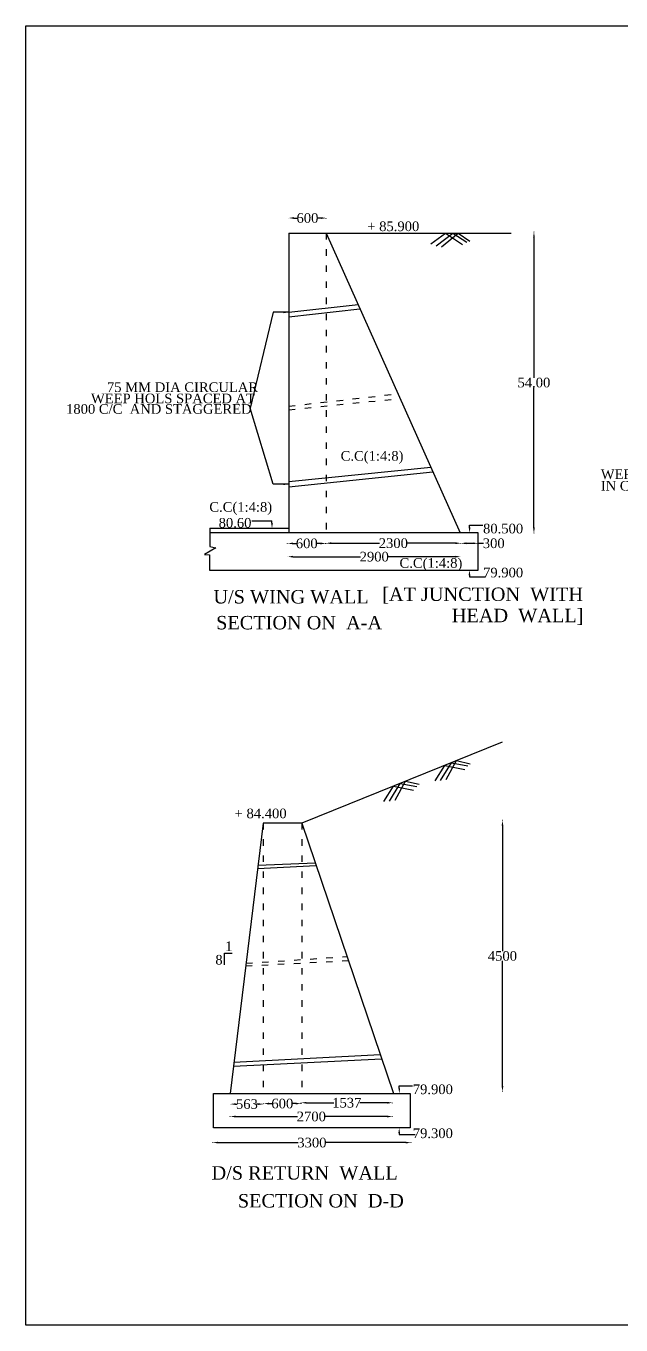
# Model space of a CAD drawing. Header units: millimetres. Extents: x -790 to 31614, y -268 to 23943.
# Drawn here: x -790 to 10303, y -268 to 23943 of the extents above; entities that cross this region are included whole.
import ezdxf

# ---------------------------------------------------------------- set-up
doc = ezdxf.new("R2010")
doc.units = ezdxf.units.MM
doc.header["$MEASUREMENT"] = 0
doc.linetypes.add('ACAD_ISO03W100', pattern=[30, 12, -18])
for name, color, linetype in [('DIM', 5, 'Continuous'), ('DO LINE', 3, 'Continuous'), ('DWG.LINE', 10, 'Continuous'), ('HATCH', 2, 'Continuous'), ('TEXT', 7, 'Continuous')]:
    doc.layers.add(name, color=color, linetype=linetype)
doc.layers.add('TITLE', color=7, linetype='Continuous', lineweight=30)
doc.styles.get("Standard").update_dxf_attribs({"font": 'TIMES.TTF', "height": 180})
doc.dimstyles.get("Standard").update_dxf_attribs({"dimtxt": 180, "dimasz": 100, "dimexe": 0.18, "dimexo": 0.0625, "dimgap": 0.09, "dimtad": 0, "dimtih": 1, "dimtoh": 1, "dimdec": 0, "dimzin": 0, "dimdsep": 46, "dimtxsty": 'Standard', "dimcen": 300, "dimclre": 256, "dimclrt": 4, "dimadec": 0, "dimazin": 0, "dimtfac": 1, "dimtdec": 0, "dimtofl": 0, "dimtmove": 0, "dimatfit": 3, "dimfxl": 5, "dimfxlon": 1, "dimtolj": 1, "dimtzin": 0, "dimarcsym": 0})

# ---------------------------------------------------------------- blocks, each defined once
blk = doc.blocks.new('*D3')
at = {"layer": 'Defpoints', "color": 0, "linetype": 'ByBlock', "ltscale": 0.2}
for p in [(4807, 20363), (4107, 20080), (4807, 20079)]:
    blk.add_point(p, dxfattribs=at)
at = {"layer": 'DIM', "lineweight": -2, "ltscale": 0.2}
blk.add_line((4107, 20359), (4107, 20364), dxfattribs=at)
at = {"layer": 'DIM', "color": 0, "linetype": 'ByBlock', "lineweight": -2, "ltscale": 0.2}
for p, q in [((4207, 20364), (4268, 20364)), ((4707, 20363), (4646, 20363))]:
    blk.add_line(p, q, dxfattribs=at)
at = {"layer": 'DIM', "linetype": 'ByBlock', "lineweight": -2, "ltscale": 0.2}
blk.add_line((4807, 20358), (4807, 20363), dxfattribs=at)
at = {"layer": 'DIM', "color": 0, "linetype": 'ByBlock', "ltscale": 0.2}
for points in [[(4207, 20381), (4207, 20347), (4107, 20364)], [(4707, 20380), (4707, 20346), (4807, 20363)]]:
    blk.add_solid(points, dxfattribs=at)
at = {"layer": 'DIM', "color": 4, "linetype": 'ByBlock', "ltscale": 0.2, "insert": (4457, 20364), "char_height": 180, "attachment_point": 5}
blk.add_mtext('\\A1;600', dxfattribs=at)
blk = doc.blocks.new('*D4')
at = {"layer": 'Defpoints', "color": 0, "linetype": 'ByBlock', "ltscale": 0.2}
for p in [(8740, 20102), (8679, 14490), (8740, 14490)]:
    blk.add_point(p, dxfattribs=at)
at = {"layer": 'DIM', "lineweight": -2, "ltscale": 0.2}
blk.add_line((8684, 20102), (8679, 20102), dxfattribs=at)
at = {"layer": 'DIM', "color": 0, "linetype": 'ByBlock', "lineweight": -2, "ltscale": 0.2}
for p, q in [((8679, 20002), (8679, 17388)), ((8679, 14590), (8679, 17204))]:
    blk.add_line(p, q, dxfattribs=at)
at = {"layer": 'DIM', "linetype": 'ByBlock', "lineweight": -2, "ltscale": 0.2}
blk.add_line((8684, 14490), (8679, 14490), dxfattribs=at)
at = {"layer": 'DIM', "color": 0, "linetype": 'ByBlock', "ltscale": 0.2}
for points in [[(8663, 20002), (8696, 20002), (8679, 20102)], [(8663, 14590), (8696, 14590), (8679, 14490)]]:
    blk.add_solid(points, dxfattribs=at)
at = {"layer": 'DIM', "color": 4, "linetype": 'ByBlock', "ltscale": 0.2, "insert": (8679, 17296), "char_height": 180, "attachment_point": 5}
blk.add_mtext('\\A1;54.00', dxfattribs=at)
blk = doc.blocks.new('*D5')
at = {"layer": 'Defpoints', "color": 0, "linetype": 'ByBlock', "ltscale": 0.2}
for p in [(4087, 14286), (4800, 14299), (4800, 14286)]:
    blk.add_point(p, dxfattribs=at)
at = {"layer": 'DIM', "lineweight": -2, "ltscale": 0.2}
blk.add_line((4087, 14294), (4087, 14299), dxfattribs=at)
at = {"layer": 'DIM', "color": 0, "linetype": 'ByBlock', "lineweight": -2, "ltscale": 0.2}
for p, q in [((4187, 14299), (4255, 14299)), ((4700, 14299), (4633, 14299))]:
    blk.add_line(p, q, dxfattribs=at)
at = {"layer": 'DIM', "linetype": 'ByBlock', "lineweight": -2, "ltscale": 0.2}
blk.add_line((4800, 14294), (4800, 14299), dxfattribs=at)
at = {"layer": 'DIM', "color": 0, "linetype": 'ByBlock', "ltscale": 0.2}
for points in [[(4187, 14316), (4187, 14282), (4087, 14299)], [(4700, 14316), (4700, 14282), (4800, 14299)]]:
    blk.add_solid(points, dxfattribs=at)
at = {"layer": 'DIM', "color": 4, "linetype": 'ByBlock', "ltscale": 0.2, "insert": (4444, 14299), "char_height": 180, "attachment_point": 5}
blk.add_mtext('\\A1;600', dxfattribs=at)
blk = doc.blocks.new('*D6')
at = {"layer": 'Defpoints', "color": 0, "linetype": 'ByBlock', "ltscale": 0.2}
for p in [(4800, 14299), (7316, 14303), (7316, 14299)]:
    blk.add_point(p, dxfattribs=at)
at = {"layer": 'DIM', "lineweight": -2, "ltscale": 0.2}
blk.add_line((4800, 14299), (4800, 14303), dxfattribs=at)
at = {"layer": 'DIM', "color": 0, "linetype": 'ByBlock', "lineweight": -2, "ltscale": 0.2}
for p, q in [((4900, 14303), (5800, 14303)), ((7216, 14303), (6317, 14303))]:
    blk.add_line(p, q, dxfattribs=at)
at = {"layer": 'DIM', "linetype": 'ByBlock', "lineweight": -2, "ltscale": 0.2}
blk.add_line((7316, 14299), (7316, 14303), dxfattribs=at)
at = {"layer": 'DIM', "color": 0, "linetype": 'ByBlock', "ltscale": 0.2}
for points in [[(4900, 14320), (4900, 14286), (4800, 14303)], [(7216, 14320), (7216, 14286), (7316, 14303)]]:
    blk.add_solid(points, dxfattribs=at)
at = {"layer": 'DIM', "color": 4, "linetype": 'ByBlock', "ltscale": 0.2, "insert": (6058, 14303), "char_height": 180, "attachment_point": 5}
blk.add_mtext('\\A1;2300', dxfattribs=at)
blk = doc.blocks.new('*D7')
at = {"layer": 'Defpoints', "color": 0, "linetype": 'ByBlock', "ltscale": 0.2}
for p in [(7316, 14301), (7641, 14301), (7641, 14301)]:
    blk.add_point(p, dxfattribs=at)
at = {"layer": 'DIM', "lineweight": -2, "ltscale": 0.2}
blk.add_line((7316, 14301), (7316, 14301), dxfattribs=at)
at = {"layer": 'DIM', "color": 0, "linetype": 'ByBlock', "lineweight": -2, "ltscale": 0.2}
for p, q in [((7416, 14301), (7541, 14301)), ((7641, 14301), (7741, 14301))]:
    blk.add_line(p, q, dxfattribs=at)
at = {"layer": 'DIM', "linetype": 'ByBlock', "lineweight": -2, "ltscale": 0.2}
blk.add_line((7641, 14301), (7641, 14301), dxfattribs=at)
at = {"layer": 'DIM', "color": 0, "linetype": 'ByBlock', "ltscale": 0.2}
for points in [[(7416, 14318), (7416, 14285), (7316, 14301)], [(7541, 14318), (7541, 14285), (7641, 14301)]]:
    blk.add_solid(points, dxfattribs=at)
at = {"layer": 'DIM', "color": 4, "linetype": 'ByBlock', "ltscale": 0.2, "insert": (7930, 14301), "char_height": 180, "attachment_point": 5}
blk.add_mtext('\\A1;300', dxfattribs=at)
blk = doc.blocks.new('*D8')
at = {"layer": 'Defpoints', "color": 0, "linetype": 'ByBlock', "ltscale": 0.2}
for p in [(7312, 14052), (4090, 14034), (7312, 14034)]:
    blk.add_point(p, dxfattribs=at)
at = {"layer": 'DIM', "lineweight": -2, "ltscale": 0.2}
blk.add_line((4090, 14047), (4090, 14052), dxfattribs=at)
at = {"layer": 'DIM', "color": 0, "linetype": 'ByBlock', "lineweight": -2, "ltscale": 0.2}
for p, q in [((4190, 14052), (5443, 14052)), ((7212, 14052), (5960, 14052))]:
    blk.add_line(p, q, dxfattribs=at)
at = {"layer": 'DIM', "linetype": 'ByBlock', "lineweight": -2, "ltscale": 0.2}
blk.add_line((7312, 14047), (7312, 14052), dxfattribs=at)
at = {"layer": 'DIM', "color": 0, "linetype": 'ByBlock', "ltscale": 0.2}
for points in [[(4190, 14069), (4190, 14035), (4090, 14052)], [(7212, 14069), (7212, 14035), (7312, 14052)]]:
    blk.add_solid(points, dxfattribs=at)
at = {"layer": 'DIM', "color": 4, "linetype": 'ByBlock', "ltscale": 0.2, "insert": (5702, 14052), "char_height": 180, "attachment_point": 5}
blk.add_mtext('\\A1;2900', dxfattribs=at)
blk = doc.blocks.new('*D18')
at = {"layer": 'Defpoints', "color": 0, "linetype": 'ByBlock', "ltscale": 0.2}
for p in [(3017, 3850), (3639, 3850), (3639, 3850)]:
    blk.add_point(p, dxfattribs=at)
at = {"layer": 'DIM', "lineweight": -2, "ltscale": 0.2}
blk.add_line((3017, 3850), (3017, 3849), dxfattribs=at)
at = {"layer": 'DIM', "color": 0, "linetype": 'ByBlock', "lineweight": -2, "ltscale": 0.2}
for p, q in [((3117, 3850), (3146, 3850)), ((3539, 3850), (3510, 3850))]:
    blk.add_line(p, q, dxfattribs=at)
at = {"layer": 'DIM', "linetype": 'ByBlock', "lineweight": -2, "ltscale": 0.2}
blk.add_line((3639, 3850), (3639, 3849), dxfattribs=at)
at = {"layer": 'DIM', "color": 0, "linetype": 'ByBlock', "ltscale": 0.2}
for points in [[(3117, 3866), (3117, 3833), (3017, 3850)], [(3539, 3866), (3539, 3833), (3639, 3850)]]:
    blk.add_solid(points, dxfattribs=at)
at = {"layer": 'DIM', "color": 4, "linetype": 'ByBlock', "ltscale": 0.2, "insert": (3328, 3850), "char_height": 180, "attachment_point": 5}
blk.add_mtext('\\A1;563', dxfattribs=at)
blk = doc.blocks.new('*D19')
at = {"layer": 'Defpoints', "color": 0, "linetype": 'ByBlock', "ltscale": 0.2}
for p in [(3639, 3849), (4338, 3859), (4338, 3849)]:
    blk.add_point(p, dxfattribs=at)
at = {"layer": 'DIM', "lineweight": -2, "ltscale": 0.2}
blk.add_line((3639, 3854), (3639, 3859), dxfattribs=at)
at = {"layer": 'DIM', "color": 0, "linetype": 'ByBlock', "lineweight": -2, "ltscale": 0.2}
for p, q in [((3739, 3859), (3800, 3859)), ((4238, 3859), (4177, 3859))]:
    blk.add_line(p, q, dxfattribs=at)
at = {"layer": 'DIM', "linetype": 'ByBlock', "lineweight": -2, "ltscale": 0.2}
blk.add_line((4338, 3854), (4338, 3859), dxfattribs=at)
at = {"layer": 'DIM', "color": 0, "linetype": 'ByBlock', "ltscale": 0.2}
for points in [[(3739, 3876), (3739, 3842), (3639, 3859)], [(4238, 3876), (4238, 3842), (4338, 3859)]]:
    blk.add_solid(points, dxfattribs=at)
at = {"layer": 'DIM', "color": 4, "linetype": 'ByBlock', "ltscale": 0.2, "insert": (3988, 3859), "char_height": 180, "attachment_point": 5}
blk.add_mtext('\\A1;600', dxfattribs=at)
blk = doc.blocks.new('*D20')
at = {"layer": 'Defpoints', "color": 0, "linetype": 'ByBlock', "ltscale": 0.2}
for p in [(6044, 3875), (4339, 3859), (6044, 3859)]:
    blk.add_point(p, dxfattribs=at)
at = {"layer": 'DIM', "lineweight": -2, "ltscale": 0.2}
blk.add_line((4339, 3870), (4339, 3875), dxfattribs=at)
at = {"layer": 'DIM', "color": 0, "linetype": 'ByBlock', "lineweight": -2, "ltscale": 0.2}
for p, q in [((4439, 3875), (4947, 3875)), ((5944, 3875), (5436, 3875))]:
    blk.add_line(p, q, dxfattribs=at)
at = {"layer": 'DIM', "linetype": 'ByBlock', "lineweight": -2, "ltscale": 0.2}
blk.add_line((6044, 3870), (6044, 3875), dxfattribs=at)
at = {"layer": 'DIM', "color": 0, "linetype": 'ByBlock', "ltscale": 0.2}
for points in [[(4439, 3892), (4439, 3858), (4339, 3875)], [(5944, 3892), (5944, 3858), (6044, 3875)]]:
    blk.add_solid(points, dxfattribs=at)
at = {"layer": 'DIM', "color": 4, "linetype": 'ByBlock', "ltscale": 0.2, "insert": (5191, 3875), "char_height": 180, "attachment_point": 5}
blk.add_mtext('\\A1;1537', dxfattribs=at)
blk = doc.blocks.new('*D21')
at = {"layer": 'Defpoints', "color": 0, "linetype": 'ByBlock', "ltscale": 0.2}
for p in [(3016, 3602), (6042, 3618), (6042, 3602)]:
    blk.add_point(p, dxfattribs=at)
at = {"layer": 'DIM', "lineweight": -2, "ltscale": 0.2}
blk.add_line((3016, 3613), (3016, 3618), dxfattribs=at)
at = {"layer": 'DIM', "color": 0, "linetype": 'ByBlock', "lineweight": -2, "ltscale": 0.2}
for p, q in [((3116, 3618), (4270, 3618)), ((5942, 3618), (4787, 3618))]:
    blk.add_line(p, q, dxfattribs=at)
at = {"layer": 'DIM', "linetype": 'ByBlock', "lineweight": -2, "ltscale": 0.2}
blk.add_line((6042, 3613), (6042, 3618), dxfattribs=at)
at = {"layer": 'DIM', "color": 0, "linetype": 'ByBlock', "ltscale": 0.2}
for points in [[(3116, 3635), (3116, 3601), (3016, 3618)], [(5942, 3635), (5942, 3601), (6042, 3618)]]:
    blk.add_solid(points, dxfattribs=at)
at = {"layer": 'DIM', "color": 4, "linetype": 'ByBlock', "ltscale": 0.2, "insert": (4529, 3618), "char_height": 180, "attachment_point": 5}
blk.add_mtext('\\A1;2700', dxfattribs=at)
blk = doc.blocks.new('*D22')
at = {"layer": 'Defpoints', "color": 0, "linetype": 'ByBlock', "ltscale": 0.2}
for p in [(2692, 3118), (6388, 3132), (6388, 3118)]:
    blk.add_point(p, dxfattribs=at)
at = {"layer": 'DIM', "lineweight": -2, "ltscale": 0.2}
blk.add_line((2692, 3128), (2692, 3133), dxfattribs=at)
at = {"layer": 'DIM', "color": 0, "linetype": 'ByBlock', "lineweight": -2, "ltscale": 0.2}
for p, q in [((2792, 3132), (4284, 3132)), ((6288, 3132), (4796, 3132))]:
    blk.add_line(p, q, dxfattribs=at)
at = {"layer": 'DIM', "linetype": 'ByBlock', "lineweight": -2, "ltscale": 0.2}
blk.add_line((6388, 3128), (6388, 3133), dxfattribs=at)
at = {"layer": 'DIM', "color": 0, "linetype": 'ByBlock', "ltscale": 0.2}
for points in [[(2792, 3149), (2792, 3116), (2692, 3132)], [(6288, 3149), (6288, 3116), (6388, 3132)]]:
    blk.add_solid(points, dxfattribs=at)
at = {"layer": 'DIM', "color": 4, "linetype": 'ByBlock', "ltscale": 0.2, "insert": (4540, 3132), "char_height": 180, "attachment_point": 5}
blk.add_mtext('\\A1;3300', dxfattribs=at)
blk = doc.blocks.new('*D23')
at = {"layer": 'Defpoints', "color": 0, "linetype": 'ByBlock', "ltscale": 0.2}
for p in [(8162, 9136), (8092, 4085), (8162, 4085)]:
    blk.add_point(p, dxfattribs=at)
at = {"layer": 'DIM', "lineweight": -2, "ltscale": 0.2}
blk.add_line((8098, 9136), (8092, 9136), dxfattribs=at)
at = {"layer": 'DIM', "color": 0, "linetype": 'ByBlock', "lineweight": -2, "ltscale": 0.2}
for p, q in [((8092, 9036), (8092, 6702)), ((8092, 4185), (8092, 6519))]:
    blk.add_line(p, q, dxfattribs=at)
at = {"layer": 'DIM', "linetype": 'ByBlock', "lineweight": -2, "ltscale": 0.2}
blk.add_line((8098, 4085), (8092, 4085), dxfattribs=at)
at = {"layer": 'DIM', "color": 0, "linetype": 'ByBlock', "ltscale": 0.2}
for points in [[(8076, 9036), (8109, 9036), (8092, 9136)], [(8076, 4185), (8109, 4185), (8092, 4085)]]:
    blk.add_solid(points, dxfattribs=at)
at = {"layer": 'DIM', "color": 4, "linetype": 'ByBlock', "ltscale": 0.2, "insert": (8092, 6610), "char_height": 180, "attachment_point": 5}
blk.add_mtext('\\A1;4500', dxfattribs=at)

msp = doc.modelspace()

# ---------------------------------------------------------------- linework, layer by layer
at = {"layer": 'DIM', "linetype": 'ByBlock', "ltscale": 0.2}
for p, q in [((7479, 14639), (7727, 14639)), ((6169, 4188.5), (6417, 4188.5))]:
    msp.add_line(p, q, dxfattribs=at)
for points in [[(3421.5, 14719.5), (3796, 14719.5)], [(3796, 14683), (3796, 14719.5)], [(7479, 14597), (7479, 14639)], [(7477, 13703.5), (7477, 13679)], [(7477, 13679), (7777.5, 13679)], [(2910, 6444), (2910, 6664.5), (3056, 6664.5)], [(6169, 4146.5), (6169, 4188.5)], [(6167, 3309), (6167, 3284.5), (6167, 3284.5)], [(6167, 3284.5), (6467.5, 3284.5)]]:
    msp.add_lwpolyline(points, dxfattribs=at)
for points in [[(3812.7, 14683), (3796, 14583), (3779.3, 14683)], [(7495.7, 14597), (7479, 14497), (7462.3, 14597)], [(7460.3, 13703.5), (7477, 13803.5), (7493.7, 13703.5)], [(6185.7, 4146.5), (6169, 4046.5), (6152.3, 4146.5)], [(6150.3, 3309), (6167, 3409), (6183.7, 3309)]]:
    msp.add_solid(points, dxfattribs=at)
at = {"layer": 'DO LINE', "linetype": 'ACAD_ISO03W100', "ltscale": 10}
for points in [[(4807, 20080.5), (4807, 14497)], [(4107, 16857.5), (6143.7, 17088)], [(4107, 16791), (6182.8, 17000.4)], [(3631, 9085.5), (3631, 4046.5)], [(4350, 9085.5), (4350, 4046.5)], [(3311.7, 6474.1), (5192.6, 6599.5)], [(3305.8, 6425.5), (5218.5, 6523.3)]]:
    msp.add_lwpolyline(points, dxfattribs=at)
at = {"layer": 'DWG.LINE', "linetype": 'ByBlock', "ltscale": 0.2}
for p, q in [((8087, 10593.5), (4350, 9085.5)), ((3631, 9085.5), (3014.9, 4046.5)), ((4350, 9085.5), (3631, 9085.5))]:
    msp.add_line(p, q, dxfattribs=at)
for points in [[(4107, 20080.5), (8257.5, 20080.5)], [(4107, 20080.5), (4107, 14497)], [(4806.5, 20080.5), (7301.5, 14497)], [(4107, 18606.5), (5400.1, 18752.1)], [(4107, 18522), (5435.7, 18672.4)], [(4107, 15450.5), (6755.2, 15719.5)], [(4107, 15357), (6793.6, 15633.6)], [(2635, 14583), (2635, 14244.5), (2746, 14220), (2536.5, 14090), (2631.5, 14087.5), (2631.5, 13803.5), (7641, 13803.5), (7641, 14497), (2635, 14497)], [(2635, 14583), (4107, 14583)], [(4350, 9085.5), (6058, 4046.5)], [(3527.7, 8240.2), (4617.8, 8295.5)], [(3535.4, 8303.3), (4600.9, 8345.3)], [(3077, 4554.7), (5837.8, 4696.3)], [(3086.6, 4632.6), (5811.9, 4772.6)]]:
    msp.add_lwpolyline(points, dxfattribs=at)
msp.add_lwpolyline([(2708.5, 4046.5), (6372, 4046.5), (6372, 3409), (2708.5, 3409)], close=True, dxfattribs=at)
at = {"layer": 'HATCH', "linetype": 'ByBlock', "ltscale": 0.2}
for points in [[(6756.5, 19880), (7030.5, 20080.5), (7349, 19869.5)], [(6857, 19848.5), (7165, 20080.5), (7431, 19911.5)], [(6957.5, 19825.5), (7269.5, 20080.5), (7483, 19934.5)], [(6940.2, 9881.9), (7140, 10211.7), (7449.7, 10153.6)], [(7042, 9897.9), (7237, 10250.5), (7489.5, 10194.2)], [(6835.2, 9873.8), (7015.1, 10161.7), (7389.2, 10084.1)], [(5882.9, 9489.6), (6062.9, 9777.5), (6437, 9699.9)], [(5988, 9497.6), (6187.8, 9827.4), (6497.5, 9769.3)], [(6089.8, 9513.6), (6284.8, 9866.2), (6537.2, 9810)]]:
    msp.add_lwpolyline(points, dxfattribs=at)
at = {"layer": 'TITLE', "linetype": 'ByBlock', "lineweight": 30, "ltscale": 0.2}
for p, q in [((-790.5, 23943), (31576.5, 23943)), ((-790.5, -267.5), (-790.5, 23943)), ((31576.5, -267.5), (-790.5, -267.5))]:
    msp.add_line(p, q, dxfattribs=at)

# ---------------------------------------------------------------- texts
at = {"layer": 'TEXT', "linetype": 'ByBlock'}
for s, height, p in [('+ 85.900', 180, (5572.6, 20120)), ('75 MM DIA CIRCULAR', 180, (719.1, 17121)), ('WEEP HOLS SPACED AT', 180, (421.1, 16911.5)), ('1800 C/C  AND STAGGERED', 180, (-42.9, 16715)), ('C.C(1:4:8)', 180, (5076.1, 15841)), ('WERING COAT', 180, (9925.6, 15499.5)), ('IN C.C (1:2:4)', 180, (9925.6, 15283.5)), ('C.C(1:4:8)', 180, (2628.1, 14889)), ('80.60', 180, (2801.1, 14593.5)), ('80.500', 180, (7730.6, 14486.5)), ('C.C(1:4:8)', 180, (6173.6, 13845)), ('79.900', 180, (7730.6, 13667)), ('U/S WING WALL', 250, (2704.1, 13180)), ('[AT JUNCTION  WITH', 250, (5850.6, 13227)), ('HEAD  WALL]', 250, (7148.6, 12831)), ('SECTION ON  A-A', 250, (2754.6, 12697.5)), ('+ 84.400', 180, (3099.6, 9177)), ('1', 180, (2921.6, 6702)), ('8', 180, (2740.1, 6450)), ('79.900', 180, (6420.6, 4036)), ('79.300', 180, (6420.6, 3216.5)), ('D/S RETURN  WALL', 250, (2669.1, 2442.5)), ('SECTION ON  D-D', 250, (3159.6, 1923))]:
    msp.add_text(s, height=height, dxfattribs=at).set_placement(p)

# ---------------------------------------------------------------- dimensions: what is measured, and where the dimension line sits
at = {"layer": 'DIM', "linetype": 'ByBlock', "ltscale": 0.2}
for p1, p2, distance, text, picture, middle in [((4107, 20080.5), (4807, 20079.4), 283.6, '600', '*D3', (4457.5, 20363.5)), ((8739.5, 20102.5), (8739.5, 14489.5), -60, '54.00', '*D4', (8679.5, 17296)), ((4087, 14285.5), (4800.5, 14285.5), 13.5, '600', '*D5', (4443.8, 14299)), ((4800.5, 14299.2), (7316, 14299.2), 3.8, '2300', '*D6', (6058.2, 14303)), ((7316, 14301.2), (7641, 14301.2), 0, '300', '*D7', (7930.3, 14301.2)), ((4090.5, 14034), (7312.5, 14034), 18, '2900', '*D8', (5701.5, 14052)), ((8161.5, 9135.5), (8161.5, 4085), -69, '4500', '*D23', (8092.5, 6610.3)), ((3017, 3850), (3639, 3850), -0.5, '563', '*D18', (3328, 3849.5)), ((3639, 3849.3), (4338, 3849.3), 9.7, '600', '*D19', (3988.5, 3859)), ((4339, 3859.2), (6044, 3859.2), 15.8, '1537', '*D20', (5191.5, 3875)), ((3016, 3602), (6041.5, 3602), 16, '2700', '*D21', (4528.8, 3618)), ((2691.5, 3118), (6388.5, 3118), 14.5, '3300', '*D22', (4540, 3132.5))]:
    dim = msp.add_aligned_dim(p1=p1, p2=p2, distance=distance, text=text, dimstyle='Standard', dxfattribs=at)
    dim.commit()
    dim.dimension.update_dxf_attribs({"geometry": picture, "text_midpoint": middle})

# ---------------------------------------------------------------- leaders
for points in [[(4107, 18606.5), (3816.5, 18606.5), (3391, 16818)], [(4107, 15402.5), (3818, 15402.5), (3391, 16818)]]:
    msp.add_leader(points, dimstyle='Standard', override={"dimgap": 0.09, "dimtad": 0}, dxfattribs=at)

doc.saveas('drawing.dxf')
